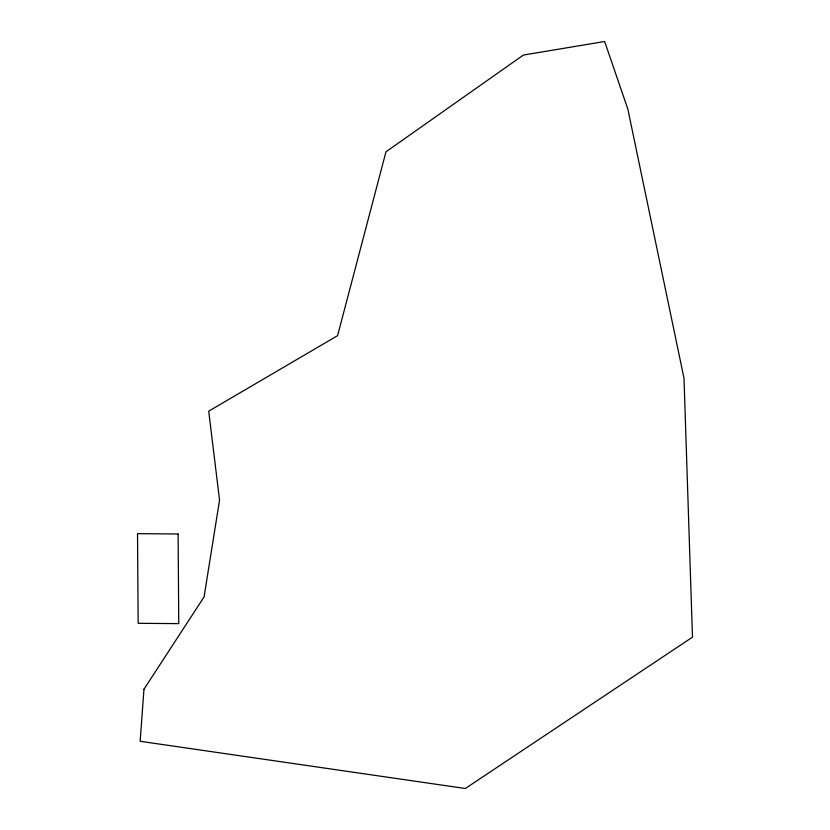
<?xml version="1.0" encoding="UTF-8"?>
<svg xmlns="http://www.w3.org/2000/svg" width="830" height="830" viewBox="0 0 830 830"><rect width="100%" height="100%" fill="white"/><g stroke="black" fill="none" stroke-linecap="round" stroke-linejoin="round"><path stroke-width="1.25" d="M143.964 689.232L140.156 741.283L465.319 788.5L692.479 637.17L684.003 378.231L627.874 109.228L604.655 41.5L523.377 55.05L385.971 151.807L337.592 335.652L208.714 411.161L219.545 500.148L204.066 596.915L143.964 689.232M178.108 533.991L137.521 533.659L138.164 623.299L178.751 623.631L178.108 533.991"/></g></svg>
